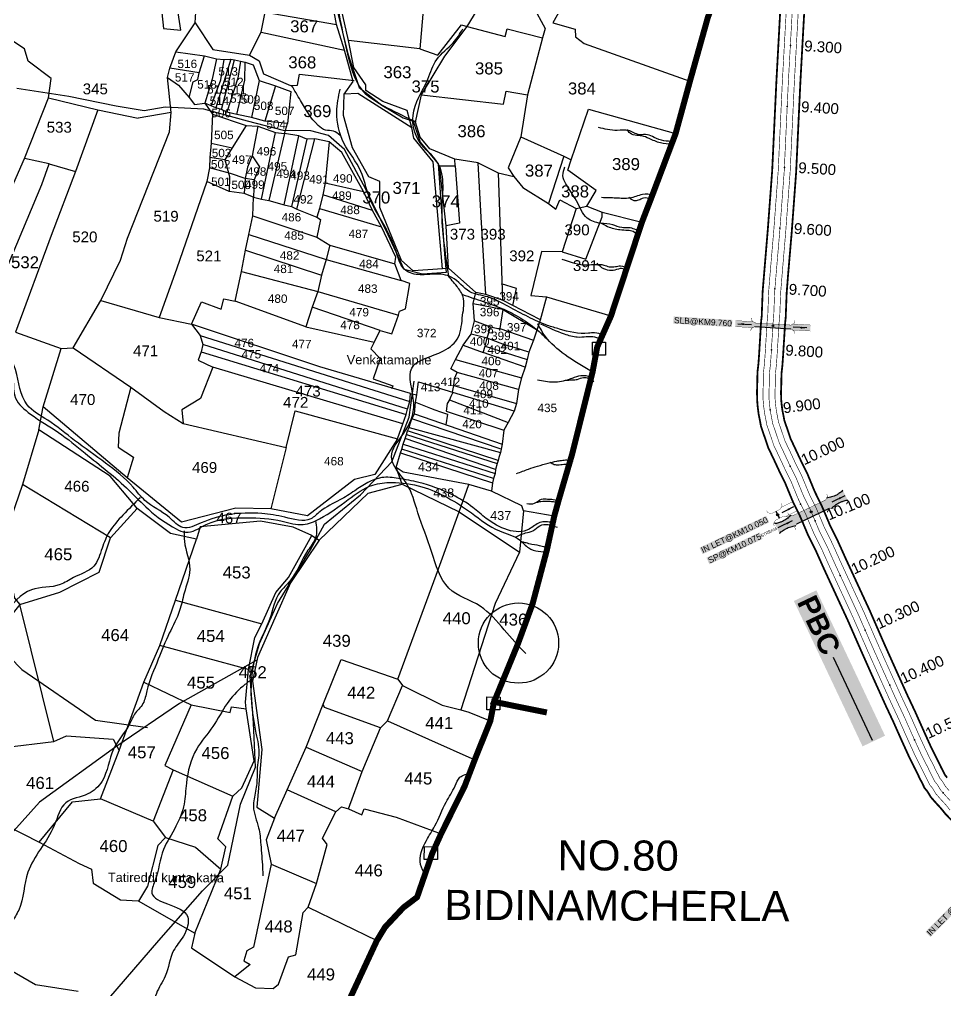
# Model space of a CAD drawing. Header units: inches. Extents: x 177544 to 239871, y 1610424 to 1630335.
# Drawn here: x 183940 to 185482, y 1614481 to 1616097 of the extents above; entities that cross this region are included whole.
import ezdxf
from ezdxf.enums import TextEntityAlignment as Align

# ---------------------------------------------------------------- set-up
doc = ezdxf.new("R2010")
doc.units = ezdxf.units.IN
doc.header["$MEASUREMENT"] = 0
for name, pattern in [('ACAD_ISO02W100', [15, 12, -3]), ('DASHED2', [0.375, 0.25, -0.125]), ('HIDDEN2', [0.1875, 0.125, -0.0625])]:
    doc.linetypes.add(name, pattern=pattern)
for name, color, linetype in [('CANAL1', 7, 'Continuous'), ('CSMark', 72, 'Continuous'), ('PLOT', 7, 'Continuous'), ('PLOT NO', 7, 'Continuous'), ('ROAD', 1, 'Continuous'), ('STREAM', 4, 'Continuous'), ('STRUCTURE', 5, 'Continuous'), ('text1', 7, 'Continuous'), ('text2', 7, 'Continuous'), ('Title', 7, 'Continuous'), ('VILLAGE BOUNADRY STONES', 1, 'Continuous'), ('VILLAGE BOUNDRY', 5, 'Continuous')]:
    doc.layers.add(name, color=color, linetype=linetype)
doc.styles.get("Standard").update_dxf_attribs({"font": 'arial.ttf'})
doc.dimstyles.get("Standard").update_dxf_attribs({"dimtxt": 0.18, "dimasz": 0.18, "dimexe": 0.18, "dimexo": 0.0625, "dimgap": 0.09, "dimtad": 0, "dimtih": 1, "dimtoh": 1, "dimdec": 4, "dimzin": 0, "dimdsep": 46, "dimtxsty": 'Standard', "dimcen": 0.09, "dimadec": 0, "dimazin": 0, "dimtfac": 1, "dimtdec": 4, "dimtofl": 0, "dimtmove": 0, "dimatfit": 3, "dimfxl": 1, "dimtolj": 1, "dimtzin": 0, "dimarcsym": 0})

# ---------------------------------------------------------------- blocks, each defined once
blk = doc.blocks.new('SLB')
at = {"layer": 'STRUCTURE'}
h = blk.add_hatch(dxfattribs=at)
h.set_pattern_fill('DOTS', color=6, scale=20, angle=320.3722, style=0)
h.set_pattern_definition([(320.372247934, (-159.4327, -72.9564), (1.2786241598, 0.5641323054), [0, -1.25])])
h.paths.add_polyline_path([(769699.5, 1706871.1), (769699.5, 1706861.1), (769729.1, 1706861.1), (769732.1, 1706863.1), (769792.1, 1706863.1), (769795.1, 1706861.1), (769824.7, 1706861.1), (769824.7, 1706871.1), (769795.1, 1706871.1), (769792.1, 1706869.1), (769732.1, 1706869.1), (769729.1, 1706871.1)])
at = {"layer": 'STRUCTURE', "color": 6, "const_width": 0.628}
for points in [[(769726.1, 1706877.1), (769726.1, 1706873.1), (769732.1, 1706869.1), (769792.1, 1706869.1), (769798.1, 1706873.1), (769798.1, 1706877.1)], [(769726.1, 1706855.1), (769726.1, 1706859.1), (769732.1, 1706863.1), (769792.1, 1706863.1), (769798.1, 1706859.1), (769798.1, 1706855.1)]]:
    blk.add_lwpolyline(points, dxfattribs=at)
at = {"layer": 'STRUCTURE', "color": 6, "linetype": 'ACAD_ISO02W100', "ltscale": 0.5, "const_width": 0.5}
for points in [[(769699.5, 1706871.1), (769729.1, 1706871.1)], [(769699.5, 1706861.1), (769729.1, 1706861.1)], [(769795.1, 1706871.1), (769824.7, 1706871.1)], [(769795.1, 1706861.1), (769824.7, 1706861.1)]]:
    blk.add_lwpolyline(points, dxfattribs=at)
at = {"layer": 'STRUCTURE', "color": 6}
blk.add_lwpolyline([(769732.1, 1706863.1), (769792.1, 1706863.1)], dxfattribs=at)
blk.add_lwpolyline([(769732.1, 1706863.1), (769792.1, 1706863.1)], dxfattribs=at)
at = {"layer": 'STRUCTURE', "color": 0}
blk.add_circle((769762.1, 1706866.1), 1.24, dxfattribs=at)
for points in [[(769703.8, 1706866), (769726.7, 1706866)], [(769818.6, 1706865.8), (769795.7, 1706865.8)]]:
    blk.add_leader(points, dimstyle='Standard', override={"dimasz": 10, "dimgap": 0.09, "dimtad": 0}, dxfattribs=at)
blk = doc.blocks.new('OT')
at = {"layer": 'STRUCTURE', "color": 190}
for points, const_width in [([(769775.2, 1706601.8), (769775.2, 1706597.8), (769769.2, 1706593.8), (769761.8, 1706593.8), (769754.4, 1706593.8), (769748.4, 1706597.8), (769748.4, 1706601.8)], 0.5), ([(769751.4, 1706595.8), (769729.4, 1706595.8)], 0.5), ([(769761.8, 1706593.8), (769761.8, 1706581)], 2.5), ([(769751.4, 1706579), (769729.4, 1706579)], 0.5), ([(769748.4, 1706573), (769748.4, 1706577), (769754.4, 1706581), (769761.8, 1706581), (769761.8, 1706581), (769761.8, 1706581), (769769.2, 1706581), (769775.2, 1706577), (769775.2, 1706573)], 0.5)]:
    blk.add_lwpolyline(points, dxfattribs=dict(at, const_width=const_width))
at = {"layer": 'STRUCTURE', "color": 0}
blk.add_circle((769761.8, 1706587.4), 1.87, dxfattribs=at)
blk.add_leader([(769732.6, 1706587.4), (769753.8, 1706587.4)], dimstyle='Standard', override={"dimasz": 10, "dimgap": 0.09, "dimtad": 0}, dxfattribs=at)
blk = doc.blocks.new('SP')
at = {"layer": 'STRUCTURE'}
h = blk.add_hatch(dxfattribs=at)
h.set_pattern_fill('DASH', color=256, scale=8, style=0)
edge = h.paths.add_edge_path()
edge.add_spline(control_points=[(769825.7, 1706742.1), (769825.3, 1706741.8), (769823.8, 1706740.8), (769820.9, 1706740.3), (769817, 1706739.7), (769811.4, 1706738.9), (769804, 1706739.7), (769798.4, 1706741), (769795.6, 1706741.6)], knot_values=[0, 0, 0, 0, 1.613557, 5.24513, 8.624976, 13.470124, 22.190216, 30.746377, 30.746377, 30.746377, 30.746377], degree=3, periodic=0)
edge.add_line((769795.6, 1706741.6), (769792.6, 1706739.6))
edge.add_line((769792.6, 1706739.6), (769732.6, 1706739.6))
edge.add_line((769732.6, 1706739.6), (769729.6, 1706741.6))
edge.add_spline(control_points=[(769729.6, 1706741.6), (769726.9, 1706740.9), (769721.3, 1706739.5), (769713.9, 1706738.5), (769708.3, 1706739.1), (769704.4, 1706739.6), (769701.5, 1706740), (769700, 1706741), (769699.5, 1706741.3)], knot_values=[0, 0, 0, 0, 8.556161, 17.276253, 22.121402, 25.501247, 29.13282, 30.746377, 30.746377, 30.746377, 30.746377], degree=3, periodic=0)
edge.add_line((769699.5, 1706741.3), (769699.5, 1706722.1))
edge.add_spline(control_points=[(769699.5, 1706722.1), (769700, 1706722.4), (769701.4, 1706723.4), (769704.3, 1706724), (769708.2, 1706724.5), (769713.8, 1706725.3), (769721.2, 1706724.5), (769726.8, 1706723.3), (769729.6, 1706722.6)], knot_values=[0, 0, 0, 0, 1.613557, 5.24513, 8.624976, 13.470124, 22.190216, 30.746377, 30.746377, 30.746377, 30.746377], degree=3, periodic=0)
edge.add_line((769729.6, 1706722.6), (769732.6, 1706724.6))
edge.add_line((769732.6, 1706724.6), (769792.6, 1706724.6))
edge.add_line((769792.6, 1706724.6), (769795.6, 1706722.6))
edge.add_spline(control_points=[(769795.6, 1706722.6), (769798.4, 1706723.3), (769803.9, 1706724.8), (769811.3, 1706725.8), (769817, 1706725.1), (769820.9, 1706724.7), (769823.8, 1706724.2), (769825.2, 1706723.3), (769825.7, 1706723)], knot_values=[0, 0, 0, 0, 8.556161, 17.276253, 22.121402, 25.501247, 29.13282, 30.746377, 30.746377, 30.746377, 30.746377], degree=3, periodic=0)
edge.add_line((769825.7, 1706723), (769825.7, 1706742.1))
h.paths.add_polyline_path([(769764.2, 1706732.1, -1), (769761.1, 1706732.1, -1)], flags=0)
h.paths.add_polyline_path([(769761.1, 1706732.1, 1), (769764.2, 1706732.1, 1)], flags=16)
at = {"layer": 'STRUCTURE', "const_width": 0.628}
for points in [[(769726.6, 1706747.6), (769726.6, 1706743.6), (769732.6, 1706739.6), (769792.6, 1706739.6), (769798.6, 1706743.6), (769798.6, 1706747.6)], [(769726.6, 1706716.6), (769726.6, 1706720.6), (769732.6, 1706724.6), (769792.6, 1706724.6), (769798.6, 1706720.6), (769798.6, 1706716.6)]]:
    blk.add_lwpolyline(points, dxfattribs=at)
at = {"layer": 'STRUCTURE', "color": 3}
blk.add_lwpolyline([(769732.6, 1706724.6), (769792.6, 1706724.6)], dxfattribs=at)
blk.add_lwpolyline([(769732.6, 1706724.6), (769792.6, 1706724.6)], dxfattribs=at)
at = {"layer": 'STRUCTURE', "color": 0}
blk.add_circle((769762.6, 1706732.1), 1.55, dxfattribs=at)
at = {"layer": 'STRUCTURE'}
for points in [[(769699.5, 1706741.3), (769700.9, 1706740.5), (769704.4, 1706739.6), (769707.8, 1706739.2), (769712.6, 1706738.8), (769721.3, 1706739.7), (769729.6, 1706741.6)], [(769825.7, 1706742.1), (769824.3, 1706741.3), (769820.8, 1706740.3), (769817.5, 1706739.8), (769812.7, 1706739.2), (769804, 1706739.9), (769795.6, 1706741.6)], [(769699.5, 1706722.1), (769700.9, 1706723), (769704.4, 1706724), (769707.7, 1706724.5), (769712.5, 1706725), (769721.2, 1706724.4), (769729.6, 1706722.6)], [(769825.7, 1706723), (769824.3, 1706723.8), (769820.8, 1706724.7), (769817.4, 1706725.1), (769812.6, 1706725.5), (769803.9, 1706724.6), (769795.6, 1706722.6)]]:
    blk.add_spline(points, degree=3, dxfattribs=at)
at = {"layer": 'STRUCTURE', "color": 0}
blk.add_text('STREAM', height=5, dxfattribs=at).set_placement((769684.3, 1706732.1), align=Align.MIDDLE_CENTER)
for points in [[(769727.4, 1706732.1), (769700.8, 1706732.1)], [(769824.4, 1706732.1), (769800.5, 1706732.1)]]:
    blk.add_leader(points, dimstyle='Standard', override={"dimasz": 10, "dimgap": 0.09, "dimtad": 0}, dxfattribs=at)
blk = doc.blocks.new('8888')
at = {"layer": 'Title', "color": 5, "insert": (195105.1, 1605625), "char_height": 23, "width": 173.819, "attachment_point": 1, "rotation": 320.8039, "bg_fill": 1, "box_fill_scale": 1.1, "bg_fill_color": 7, "bg_fill_true_color": 16777215, "bg_fill_transparency": 0}
blk.add_mtext('{\\fArial|b1|i0|c0|p34;\\C1;PBC}', dxfattribs=at)
at = {"layer": 'Title', "color": 1}
blk.add_leader([(195232.7, 1605504.6), (195154, 1605569)], dimstyle='Standard', override={"dimtxt": 5, "dimasz": 50, "dimgap": 0.09, "dimtad": 0, "dimzin": 2}, dxfattribs=at)

msp = doc.modelspace()

# ---------------------------------------------------------------- linework, layer by layer
at = {"layer": 'CANAL1', "color": 200, "const_width": 3}
for points in [[(185207.6, 1616135.1), (185199.9, 1615993.6), (185192.9, 1615845.1), (185185.5, 1615745.7), (185179.5, 1615674.2), (185177, 1615644), (185175.5, 1615603.2), (185174.5, 1615594.7), (185171.1, 1615539), (185170.1, 1615524.5), (185168.4, 1615510), (185168.2, 1615499.8), (185168, 1615487.9), (185167.6, 1615477.7), (185167.9, 1615463), (185168.8, 1615452.1), (185170.3, 1615440.3), (185172.3, 1615430.3), (185174.4, 1615419.1), (185181.8, 1615397.7), (185186.3, 1615384.1), (185194.4, 1615367.4), (185205.3, 1615343.9), (185214.7, 1615324.9), (185227.3, 1615294.5), (185238.7, 1615271.4), (185241.4, 1615265.2), (185245.1, 1615256.5), (185252.6, 1615238.7), (185266.2, 1615211.4), (185279.1, 1615182.6), (185304.1, 1615128.5), (185318.5, 1615097.4), (185343.1, 1615041.3), (185358.7, 1615006.3), (185381.5, 1614955.9), (185394.7, 1614927.8), (185409.1, 1614895.5), (185421.7, 1614867.8), (185429.6, 1614851.9), (185434.3, 1614842.8), (185438.1, 1614834.7), (185442.2, 1614826.8), (185446.6, 1614817.8), (185451.4, 1614812), (185457.1, 1614802.6), (185465.3, 1614793.3), (185474.1, 1614783.7), (185481.6, 1614774.4), (185493.5, 1614762.1)], [(185247.6, 1616133.3), (185239.8, 1615991.6), (185232.8, 1615842.7), (185225.4, 1615742.5), (185219.3, 1615670.9), (185217, 1615641.6), (185215.4, 1615600.3), (185214.4, 1615591.3), (185211, 1615536.4), (185209.9, 1615520.9), (185208.4, 1615507.4), (185208.2, 1615499), (185208, 1615486.6), (185207.6, 1615477.2), (185207.8, 1615465.2), (185208.6, 1615456.4), (185209.8, 1615446.8), (185211.6, 1615438), (185213.2, 1615429.4), (185219.7, 1615410.6), (185223.5, 1615399.2), (185230.5, 1615384.4), (185241.3, 1615361.3), (185251.2, 1615341.5), (185263.8, 1615311), (185275, 1615288.3), (185278.2, 1615281), (185282, 1615272), (185289, 1615255.4), (185302.3, 1615228.5), (185315.5, 1615199.2), (185340.4, 1615145.3), (185355, 1615113.9), (185379.6, 1615057.5), (185395.2, 1615022.7), (185417.8, 1614972.6), (185431.1, 1614944.4), (185445.6, 1614911.9), (185457.8, 1614885), (185465.3, 1614870), (185470.2, 1614860.4), (185474, 1614852.4), (185477.9, 1614844.8), (185480.4, 1614839.7), (185484.2, 1614835.1)]]:
    msp.add_lwpolyline(points, dxfattribs=at)
at = {"layer": 'CANAL1', "color": 5, "const_width": 1}
for points in [[(185217.6, 1616134.6), (185209.8, 1615993.1), (185202.9, 1615844.5), (185195.5, 1615744.9), (185189.4, 1615673.4), (185187, 1615643.4), (185185.5, 1615602.5), (185184.5, 1615593.9), (185181.1, 1615538.4), (185180, 1615523.6), (185178.4, 1615509.4), (185178.2, 1615499.6), (185178, 1615487.6), (185177.6, 1615477.6), (185177.8, 1615463.6), (185178.7, 1615453.2), (185180.2, 1615442), (185182.1, 1615432.2), (185184.1, 1615421.7), (185191.3, 1615401), (185195.6, 1615387.9), (185203.4, 1615371.6), (185214.3, 1615348.2), (185223.9, 1615329), (185236.4, 1615298.6), (185247.8, 1615275.7), (185250.6, 1615269.2), (185254.3, 1615260.4), (185261.7, 1615242.9), (185275.2, 1615215.7), (185288.2, 1615186.7), (185313.2, 1615132.7), (185327.6, 1615101.5), (185352.2, 1615045.4), (185367.9, 1615010.4), (185390.6, 1614960.1), (185403.8, 1614932), (185418.2, 1614899.6), (185430.7, 1614872.1), (185438.5, 1614856.5), (185443.3, 1614847.2), (185447.1, 1614839.2), (185451.1, 1614831.3), (185455.1, 1614823.3), (185459.6, 1614817.8), (185465.2, 1614808.5), (185472.7, 1614799.9), (185481.7, 1614790.2), (185489.1, 1614781)], [(185237.6, 1616133.7), (185229.8, 1615992.1), (185222.8, 1615843.3), (185215.4, 1615743.3), (185209.4, 1615671.8), (185207, 1615642.2), (185205.4, 1615601), (185204.4, 1615592.2), (185201, 1615537), (185199.9, 1615521.8), (185198.4, 1615508.1), (185198.2, 1615499.2), (185198, 1615487), (185197.6, 1615477.4), (185197.8, 1615464.6), (185198.6, 1615455.3), (185199.9, 1615445.2), (185201.7, 1615436.1), (185203.5, 1615426.8), (185210.2, 1615407.4), (185214.2, 1615395.4), (185221.5, 1615380.2), (185232.3, 1615356.9), (185242.1, 1615337.3), (185254.7, 1615306.9), (185265.9, 1615284.1), (185269, 1615277.1), (185272.8, 1615268.1), (185279.9, 1615251.2), (185293.3, 1615224.2), (185306.4, 1615195), (185331.3, 1615141.1), (185345.9, 1615109.8), (185370.5, 1615053.5), (185386.1, 1615018.6), (185408.8, 1614968.5), (185422, 1614940.3), (185436.4, 1614907.8), (185448.8, 1614880.7), (185456.3, 1614865.5), (185461.3, 1614856), (185465, 1614848), (185469, 1614840.3), (185472, 1614834.2), (185476, 1614829.3), (185481.4, 1614820.4), (185487.6, 1614813.3)]]:
    msp.add_lwpolyline(points, dxfattribs=at)
at = {"layer": 'CANAL1', "color": 1, "linetype": 'HIDDEN2', "ltscale": 4, "const_width": 1}
msp.add_lwpolyline([(185227.6, 1616134.2), (185219.8, 1615992.6), (185212.9, 1615843.9), (185205.5, 1615744.1), (185199.4, 1615672.6), (185197, 1615642.8), (185195.4, 1615601.8), (185194.5, 1615593), (185191.6, 1615547.1), (185191.1, 1615537.7), (185190, 1615522.7), (185188.4, 1615508.7), (185188.2, 1615499.4), (185188, 1615487.3), (185187.6, 1615477.5), (185187.8, 1615464.1), (185188.7, 1615454.2), (185190, 1615443.6), (185191.9, 1615434.1), (185193.8, 1615424.3), (185200.7, 1615404.2), (185204.9, 1615391.7), (185212.4, 1615375.9), (185223.3, 1615352.6), (185233, 1615333.2), (185245.5, 1615302.8), (185256.9, 1615279.9), (185259.8, 1615273.1), (185263.5, 1615264.3), (185270.8, 1615247), (185284.3, 1615219.9), (185297.3, 1615190.9), (185322.3, 1615136.9), (185336.7, 1615105.7), (185361.3, 1615049.4), (185377, 1615014.5), (185399.7, 1614964.3), (185412.9, 1614936.1), (185427.3, 1614903.7), (185439.8, 1614876.4), (185447.4, 1614861), (185452.3, 1614851.6), (185456, 1614843.6), (185460, 1614835.8), (185463.5, 1614828.8), (185467.8, 1614823.6), (185473.3, 1614814.5), (185480.2, 1614806.6), (185489.3, 1614796.7)], dxfattribs=at)
at = {"layer": 'PLOT'}
for points in [[(184593.1, 1615916.6), (184585, 1615945.1), (184544.5, 1615960.3), (184516.3, 1615978.6), (184516.5, 1615988.1), (184496.3, 1616016.9), (184487.8, 1616061.7), (184469.8, 1616140.6), (184455.2, 1616198.5), (184461.4, 1616256), (184444.6, 1616272.1), (184386.8, 1616302.5), (184377.8, 1616294.4), (184333.8, 1616356.7), (184272.7, 1616419.1), (184279.5, 1616506.8), (184271.5, 1616531.5), (184255.8, 1616537.2), (184226.7, 1616547.8), (184226.8, 1616567.2), (184211.9, 1616576.9), (184198.5, 1616543.5), (184141.1, 1616547.8), (184086.6, 1616688.1)], [(184654.9, 1616465.8), (184620, 1616344.6), (184580.2, 1616217.8), (184619.4, 1616202.4), (184606.2, 1616047.8), (184487.8, 1616061.7)], [(184606.2, 1616047.8), (184636, 1616037.7), (184675.6, 1616087.8), (184685.2, 1616084.9), (184725.5, 1616151.9), (184734.4, 1616174.4), (184734.4, 1616174.4), (184679.8, 1616195.5), (184619.4, 1616202.4)], [(184830.1, 1615270.3), (184779.1, 1615279), (184776, 1615287.5), (184725.7, 1615311.9), (184688.1, 1615323.2), (184578.7, 1615343.4), (184567.1, 1615351), (184574.1, 1615375.8), (184576.1, 1615381.5), (184578.4, 1615390.1), (184582, 1615399.4), (184584, 1615406.4), (184585.6, 1615412.2), (184588.6, 1615418), (184590.4, 1615424), (184593, 1615432), (184597.3, 1615440.8), (184598.9, 1615459.7), (184601.2, 1615472.3), (184603.2, 1615485.6), (184603.8, 1615493.6), (184660.6, 1615476.7), (184662.7, 1615487.8), (184664, 1615499.1), (184668.6, 1615509.4), (184657.8, 1615515.2), (184665.5, 1615531.2), (184678.7, 1615554.6), (184691.9, 1615573.2), (184697.5, 1615595.3), (184694.9, 1615624.4), (184699.3, 1615642.7), (184654.1, 1615683.1), (184644.3, 1615682.1), (184595.2, 1615678.5), (184575.5, 1615695.8), (184539.9, 1615784), (184539.9, 1615827), (184521.4, 1615835.1), (184494, 1615883.4), (184479, 1615937), (184480.4, 1615972.4), (184495.2, 1615993.7), (184480.8, 1616045.6), (184467.3, 1616088.4), (184451.2, 1616176.5)], [(184173.8, 1616134.6), (184179.3, 1616082), (184208.3, 1616079.1), (184195.2, 1616166.1)], [(184784.4, 1616146.4), (184783.9, 1616123.4), (184794.4, 1616119.6), (184814.8, 1616081.8), (184810.5, 1616066.5), (184785.8, 1615971.5), (184774.6, 1615901.6), (184753.4, 1615850.2), (184763, 1615835.3), (184777.6, 1615817.2), (184820.3, 1615790.6), (184832.8, 1615780.9), (184839.2, 1615796.8), (184866.4, 1615782.5), (184884.4, 1615786.2), (184899.6, 1615812.1), (184852.8, 1615845.8), (184858.3, 1615863.4), (184887.1, 1615947.5), (185032.2, 1615907.1)], [(183933, 1615576.2), (184008.9, 1615549.3), (184029.2, 1615550.2), (184075.3, 1615629.1), (184108.1, 1615696.1), (184119.5, 1615733), (184189.7, 1615910), (184192.1, 1615941.9), (184192.1, 1615941.9), (184186.2, 1616000.2), (184190.2, 1616015.8), (184200.3, 1616043.2), (184232, 1616091.1), (184233.8, 1616117.9)], [(184322.5, 1616037.5), (184342.1, 1616075.6), (184348.6, 1616108.8), (184467.3, 1616088.4)], [(184839.8, 1616113.1), (184827.8, 1616091.1), (184865, 1616080.8), (184865.5, 1616068.1), (184879.7, 1616057.1), (185056, 1615994.2)], [(184232, 1616091.1), (184261.9, 1616047.1), (184322.5, 1616037.5), (184338.6, 1616028.1), (184346, 1616006.3), (184390.9, 1615987.1), (184402.4, 1615987.7), (184405.7, 1616006), (184497.1, 1615995.1)], [(184716.4, 1615639.1), (184708.4, 1615767.9), (184703.4, 1615858.2), (184664.4, 1615864.3), (184623.1, 1615881.4), (184606.8, 1615901.1), (184599, 1615925.7), (184609.2, 1615971.6), (184648, 1616035.6), (184685.2, 1616084.9), (184748.4, 1616068.7), (184751.8, 1616081), (184810.5, 1616066.5)], [(183845.1, 1615744.9), (183884.8, 1615732.1), (183922.6, 1615807.2), (183947.9, 1615865.2), (183988, 1615966.4), (183992.4, 1615998.6), (183954.4, 1616027.6), (183948.3, 1616048.2), (183922.1, 1616065.3)], [(184342.1, 1616075.6), (184480.8, 1616045.6)], [(184200.3, 1616043.2), (184247.8, 1616036.5), (184268, 1616031.1), (184280.8, 1616030.1), (184291.4, 1616030.8), (184297.9, 1616029.6), (184307.7, 1616027.2), (184315.3, 1616025.8), (184328.8, 1616021.6), (184338.9, 1615995.5), (184366, 1615986.6), (184391.8, 1615977.2), (184386.2, 1615923.8)], [(184222.5, 1615966.8), (184228.9, 1615992.9), (184236.5, 1615996.8), (184239.1, 1616007.9), (184247.8, 1616036.5)], [(184268, 1616031.1), (184260.5, 1615997.6), (184248.6, 1615957.3)], [(184258.9, 1615952.9), (184274.9, 1615996.2), (184280.8, 1616030.1)], [(184291.4, 1616030.8), (184277.4, 1615984.1), (184266.5, 1615949.8)], [(184276.3, 1615946.9), (184290.9, 1616004.3), (184297.9, 1616029.6)], [(184239.1, 1616007.9), (184190.2, 1616015.8)], [(184307.7, 1616027.2), (184303.2, 1615998.9), (184285.2, 1615942.3)], [(184301.6, 1615938.6), (184315, 1615996), (184315.3, 1616025.8)], [(184186.2, 1616000.2), (184204.3, 1615987.6), (184222.5, 1615966.8), (184231.1, 1615955.5), (184248.6, 1615957.3), (184261.1, 1615939.5), (184258.7, 1615891), (184256.6, 1615867), (184256.1, 1615850.1), (184251.9, 1615827.1), (184201.3, 1615681.1), (184172.5, 1615600.6)], [(184338.9, 1615995.5), (184326.3, 1615933.5)], [(184366, 1615986.6), (184348.5, 1615927.7)], [(183988, 1615966.4), (184070.4, 1615946.7), (184137.2, 1615932.4)], [(184644.3, 1615682.1), (184628.7, 1615860), (184596.3, 1615899.4), (184593.1, 1615916.6), (184503.2, 1615973.7), (184480.4, 1615972.4)], [(184609.2, 1615971.6), (184745.4, 1615956), (184750.3, 1615977.4), (184785.8, 1615971.5)], [(184416.3, 1615585.3), (184530.5, 1615559.6), (184540.5, 1615579), (184559.4, 1615573.8), (184570.9, 1615604.5), (184572.3, 1615611.2), (184582.5, 1615615.5), (184589.9, 1615657.7), (184575.3, 1615662.4), (184564.6, 1615690.2), (184566.2, 1615701), (184542.6, 1615751.8), (184527.4, 1615779.2), (184512.3, 1615810.7), (184476.4, 1615875.6), (184455.2, 1615893.1), (184431.4, 1615898.2), (184418.3, 1615897.6), (184405.1, 1615903), (184381.1, 1615906.8), (184386.2, 1615923.8), (184348.5, 1615927.7), (184326.3, 1615933.5), (184301.6, 1615938.6), (184285.2, 1615942.3), (184276.3, 1615946.9), (184266.5, 1615949.8), (184258.9, 1615952.9), (184248.6, 1615957.3)], [(184070.4, 1615946.7), (184033, 1615844), (183992.5, 1615737.2), (183933, 1615576.2)], [(184192.1, 1615941.9), (184137.2, 1615932.4)], [(184261.1, 1615939.5), (184317.1, 1615920.2), (184336.5, 1615919), (184365.8, 1615908.8), (184381.1, 1615906.8)], [(184317.1, 1615920.2), (184294, 1615883.3), (184281.7, 1615863), (184289.2, 1615835.7), (184288.6, 1615810.7)], [(184336.5, 1615919), (184327.4, 1615870.1), (184339.2, 1615851.6), (184330.3, 1615830.2), (184329.2, 1615801)], [(184342.8, 1615798), (184365.8, 1615908.8)], [(184381.1, 1615906.8), (184355.1, 1615795.4)], [(184380.7, 1615788.4), (184405.1, 1615903)], [(184774.6, 1615901.6), (184846.2, 1615869.3), (184858.3, 1615863.4)], [(184258.7, 1615891), (184294, 1615883.3)], [(184418.3, 1615897.6), (184392.5, 1615785.6)], [(184401.5, 1615781.4), (184431.4, 1615898.2)], [(184455.2, 1615893.1), (184448.6, 1615824.7), (184444.7, 1615804.8), (184439.2, 1615782.5), (184435, 1615767.6)], [(184281.7, 1615863), (184256.6, 1615867)], [(184327.4, 1615870.1), (184319.6, 1615851.3), (184315.3, 1615832.2), (184314, 1615807.1)], [(184846.2, 1615869.3), (184820.3, 1615790.6)], [(183871.7, 1615572.1), (183977, 1615822), (183989.4, 1615856.8), (184033, 1615844)], [(183989.4, 1615856.8), (183947.9, 1615865.2)], [(184330.3, 1615830.2), (184315.3, 1615832.2), (184291.2, 1615840.7), (184256.1, 1615850.1)], [(184654.1, 1615683.1), (184650.4, 1615753.5), (184639.3, 1615853.4), (184665, 1615853), (184664.4, 1615864.3)], [(184665, 1615853), (184672.3, 1615758), (184650.4, 1615753.5)], [(184703.4, 1615858.2), (184736.6, 1615841.7), (184763, 1615835.3)], [(184736.6, 1615841.7), (184743.7, 1615629.9)], [(184226.3, 1615590), (184242.6, 1615626.9), (184275.4, 1615614.6), (184279.8, 1615632.2), (184298.6, 1615628.1), (184309.5, 1615677.2), (184315.9, 1615712.9), (184321.6, 1615739), (184328.3, 1615770.2), (184329.2, 1615801), (184314, 1615807.1), (184288.6, 1615810.7), (184251.9, 1615827.1)], [(184448.6, 1615824.7), (184512.3, 1615810.7)], [(184527.4, 1615779.2), (184444.7, 1615804.8)], [(184329.2, 1615801), (184342.8, 1615798), (184355.1, 1615795.4), (184380.7, 1615788.4), (184392.5, 1615785.6), (184401.5, 1615781.4), (184435, 1615767.6), (184441, 1615764.1), (184434.7, 1615734.4), (184456.6, 1615721.2), (184450.3, 1615697.6), (184442.5, 1615671.1), (184436.7, 1615644.4), (184427.3, 1615618.3), (184416.3, 1615585.3), (184298.6, 1615628.1)], [(184884.4, 1615786.2), (184909.9, 1615776), (184976, 1615759.4)], [(184328.3, 1615770.2), (184434.7, 1615734.4)], [(184439.2, 1615782.5), (184542.6, 1615751.8)], [(184866.4, 1615782.5), (184843, 1615710.4), (184808.6, 1615710.9), (184791.1, 1615637.3), (184817.1, 1615635.1), (184924.5, 1615603.4)], [(184843, 1615710.4), (184882.4, 1615698), (184909.9, 1615768.6), (184909.9, 1615776)], [(184321.6, 1615739), (184450.3, 1615697.6), (184575.3, 1615662.4)], [(184456.6, 1615721.2), (184564.6, 1615690.2)], [(184315.9, 1615712.9), (184442.5, 1615671.1)], [(184309.5, 1615677.2), (184436.7, 1615644.4)], [(184761.2, 1615621.1), (184767.5, 1615648.9), (184742.1, 1615656.9)], [(184436.7, 1615644.4), (184570.9, 1615604.5)], [(184805.9, 1615597.3), (184761.2, 1615621.1), (184743.7, 1615629.9), (184716.4, 1615639.1), (184699.3, 1615642.7)], [(184075.3, 1615629.1), (184172.5, 1615600.6), (184226.3, 1615590), (184240.8, 1615570.9), (184245.1, 1615556), (184242.2, 1615543.6), (184237.4, 1615529.6), (184261.6, 1615518.2), (184241.1, 1615466.3), (184210.3, 1615447.3), (184212.2, 1615424.4)], [(184694.9, 1615624.4), (184744.1, 1615615), (184803.2, 1615579)], [(184817.1, 1615635.1), (184806.5, 1615596.2), (184795.3, 1615563.1), (184787.5, 1615542.9), (184784.8, 1615531), (184781.8, 1615518), (184775.4, 1615500.4), (184770.8, 1615481.3), (184767.5, 1615457.5), (184763.2, 1615444.8), (184753.3, 1615426.2), (184746, 1615413.4), (184743.3, 1615389.8), (184741.9, 1615381.6), (184740.6, 1615376), (184737.6, 1615368.1), (184736.8, 1615362.8), (184735.2, 1615358), (184732.5, 1615347.9), (184731.9, 1615341), (184729, 1615333.1), (184727.1, 1615325.7), (184725.7, 1615311.9)], [(184540.5, 1615579), (184427.3, 1615618.3)], [(184744.4, 1615614.2), (184739.2, 1615579.5)], [(184697.5, 1615595.3), (184724.1, 1615585.3)], [(184590.8, 1615474.2), (184439.7, 1615518.8), (184226.3, 1615590)], [(184781.8, 1615518), (184711.7, 1615542.4), (184715, 1615553), (184718.5, 1615566.2), (184724.1, 1615585.3), (184736.1, 1615582.6), (184739.5, 1615582.3), (184795.3, 1615563.1)], [(184240.8, 1615570.9), (184589.4, 1615461)], [(184530.5, 1615559.6), (184524.6, 1615548.7), (184540, 1615532.9), (184528.8, 1615498.8), (184561.6, 1615487.4), (184559.1, 1615481.9)], [(184718.5, 1615566.2), (184691.9, 1615573.2)], [(184787.5, 1615542.9), (184763.3, 1615550.9), (184747.1, 1615555.2), (184718.5, 1615566.2)], [(184569, 1615398.8), (184531.5, 1615339.6), (184497.5, 1615331.2), (184419, 1615270.9), (184358.2, 1615282.5), (184299.9, 1615283.8), (184209.3, 1615260), (184119, 1615334), (183979.3, 1615452.4), (184008.9, 1615549.3)], [(184029.2, 1615550.2), (184125.4, 1615485.1), (184180.5, 1615444.2), (184212.2, 1615424.4), (184383.7, 1615384.6), (184398.5, 1615445.8), (184569, 1615398.8), (184578.2, 1615423.7), (184583.4, 1615439.2), (184585.9, 1615448.4), (184589.4, 1615461), (184590.8, 1615474.2), (184601.2, 1615472.3)], [(184242.2, 1615543.6), (184583.4, 1615439.2)], [(184585.9, 1615448.4), (184245.1, 1615556)], [(184678.7, 1615554.6), (184711.7, 1615542.4)], [(184715, 1615553), (184784.8, 1615531)], [(184665.5, 1615531.2), (184775.4, 1615500.4)], [(184578.2, 1615423.7), (184261.6, 1615518.2)], [(184770.8, 1615481.3), (184668.6, 1615509.4)], [(184125.4, 1615485.1), (184105.3, 1615408.1), (184104.2, 1615385.2), (184129.6, 1615368.6), (184119, 1615334)], [(184662.7, 1615487.8), (184767.5, 1615457.5)], [(184661.3, 1615476.1), (184657.8, 1615469.3), (184655.9, 1615463.7), (184651.9, 1615457.6), (184650.3, 1615444.9), (184746, 1615413.4)], [(184655.9, 1615463.7), (184753.3, 1615426.2)], [(184763.2, 1615444.8), (184661.3, 1615476.1)], [(184426.5, 1615238), (184395.3, 1615252.2), (184341.3, 1615261.9), (184240.7, 1615252.3), (184234.4, 1615231.7), (184191.1, 1615241.6), (184135.5, 1615283.1), (184129.1, 1615291.5), (184090.5, 1615336.7), (183972, 1615413.9), (183979.3, 1615452.4)], [(184598.9, 1615459.7), (184624.3, 1615450), (184631.4, 1615447.3), (184640.7, 1615444.1), (184652.6, 1615439.8), (184649.4, 1615422.3)], [(184741.9, 1615381.6), (184593, 1615432)], [(184597.3, 1615440.8), (184743.3, 1615389.8)], [(183972, 1615413.9), (183944.9, 1615322.9), (183919.4, 1615248.5), (183916.6, 1615200), (183931.6, 1615133.8), (183940.2, 1615123), (183819.6, 1614972.5), (183794.2, 1614937.9), (183785.2, 1614873.6), (183790.6, 1614822.4), (183812.7, 1614805.9), (183840, 1614801.9), (183865.9, 1614779.4)], [(184588.6, 1615418), (184740.6, 1615376)], [(184732.5, 1615347.9), (184582, 1615399.4)], [(184584, 1615406.4), (184735.2, 1615358)], [(184736.8, 1615362.8), (184585.6, 1615412.2)], [(184383.7, 1615384.6), (184358.2, 1615282.5)], [(184729, 1615333.1), (184576.1, 1615381.5)], [(184578.4, 1615390.1), (184731.9, 1615341)], [(184574.1, 1615375.8), (184727.1, 1615325.7)], [(184231.9, 1614576.4), (184274.8, 1614682.7), (184283.4, 1614719.7), (184270, 1614733.5), (184294.7, 1614804.3), (184309.9, 1614818.3), (184330.3, 1614862.8), (184317.4, 1614949.8), (184315.8, 1614960.6), (184321.1, 1615014.9), (184331.8, 1615068.5), (184343.5, 1615090.8), (184366.6, 1615143.3), (184387.4, 1615168), (184426.5, 1615238), (184438.9, 1615230.3), (184520, 1615308.7), (184576.9, 1615323.5), (184567.1, 1615351)], [(184091.4, 1615234), (183944.9, 1615322.9)], [(184438.9, 1615230.3), (184391, 1615159.5), (184365, 1615100.6), (184336, 1615035.1), (184327.9, 1614995.8), (184343.4, 1614881.7), (184335, 1614785.7), (184364.1, 1614767.8), (184385.5, 1614814.6), (184417.2, 1614885.6), (184445.1, 1614957.3), (184475.3, 1615031.9), (184569.8, 1614999), (184637.6, 1615182.7), (184671.7, 1615277.3), (184688.1, 1615323.2)], [(184576.9, 1615323.5), (184671.7, 1615277.3), (184772.4, 1615210.4)], [(183996.9, 1614895), (183940.2, 1615123), (184006.9, 1615144), (184072.2, 1615177), (184091.4, 1615234), (184135.5, 1615283.1)], [(184779.1, 1615279), (184772.4, 1615210.4), (184731.5, 1615124.9), (184674.5, 1614948.2), (184688.1, 1614944.3), (184723.6, 1614929.4)], [(183972.7, 1614727.7), (184028.3, 1614794.7), (184074.5, 1614799.8), (184105.5, 1614880.4), (184146.9, 1614994.1), (184173.2, 1615054.8), (184199.7, 1615130.3), (184234.4, 1615231.7)], [(184199.7, 1615130.3), (184343.5, 1615090.8)], [(184321.1, 1615014.9), (184173.2, 1615054.8)], [(184146.9, 1614994.1), (184225.5, 1614956.2), (184290.7, 1614943.4), (184292.6, 1614953), (184317.4, 1614949.8)], [(184569.8, 1614999), (184577.7, 1614988.5), (184643.2, 1614955.7), (184674.5, 1614948.2)], [(184487.7, 1614783.4), (184510.3, 1614845.3), (184540.9, 1614917.8), (184552.6, 1614929.4), (184577.7, 1614988.5)], [(184225.5, 1614956.2), (184182, 1614855.5), (184195.5, 1614847.9), (184294.7, 1614804.3)], [(184540.9, 1614917.8), (184447.7, 1614951.8), (184445.1, 1614957.3)], [(184552.6, 1614929.4), (184620.5, 1614899.1), (184697.7, 1614864.8)], [(183914.1, 1614885), (183996.9, 1614895), (184018.2, 1614904.4), (184095.9, 1614899), (184105.5, 1614880.4)], [(184417.2, 1614885.6), (184510.3, 1614845.3)], [(184195.5, 1614847.9), (184162.4, 1614762.4), (184074.5, 1614799.8)], [(184466.3, 1614778.3), (184385.5, 1614814.6)], [(184420.4, 1614619.7), (184434.3, 1614658.9), (184452, 1614724), (184444.4, 1614734.1), (184466.3, 1614778.3), (184475.8, 1614786.6), (184487.7, 1614783.4), (184510, 1614773), (184513.7, 1614783), (184566.9, 1614769.1), (184641.7, 1614741.7)], [(184364.1, 1614767.8), (184350.4, 1614731.4), (184358.9, 1614691.2), (184329.4, 1614553.2), (184318.2, 1614546.6), (184313.4, 1614530), (184323.9, 1614524.1), (184298.2, 1614503.4)], [(183919.2, 1614754.9), (183972.7, 1614727.7), (184039.1, 1614692.4), (184059.4, 1614682.7), (184062.7, 1614659.7), (184107.7, 1614631.5), (184137.3, 1614629.9), (184231.9, 1614576.4), (184225.9, 1614552.1), (184298.2, 1614503.4), (184332.5, 1614485.5), (184362.1, 1614483.9), (184371, 1614491.2), (184387.8, 1614536.6), (184400.1, 1614540.3), (184411.8, 1614610.5), (184420.4, 1614619.7), (184534.7, 1614563.8)], [(184162.4, 1614762.4), (184182.8, 1614735.6), (184233, 1614719.2), (184274.8, 1614682.7)], [(184182.8, 1614735.6), (184170.1, 1614722.4), (184152.9, 1614654.3), (184137.8, 1614629.7)], [(184358.9, 1614691.2), (184434.3, 1614658.9)]]:
    msp.add_lwpolyline(points, dxfattribs=at)
at = {"layer": 'ROAD'}
for points in [[(184468, 1616114.1), (184486.4, 1616039.4), (184505.1, 1615983.8), (184543.2, 1615954.3), (184578.5, 1615933.2), (184595.2, 1615927.8), (184607.1, 1615892.8), (184636.7, 1615856.4), (184647.2, 1615706.5), (184650.3, 1615675.8), (184610.6, 1615673), (184580.1, 1615680.7), (184553.6, 1615738.7), (184516.2, 1615814.6), (184480.9, 1615880.6), (184454.4, 1615904), (184424.6, 1615911.7), (184379.3, 1615912.2), (184319.3, 1615927.5), (184246.5, 1615947.8), (184182.5, 1615950.7), (184147.3, 1615944.6), (184100.8, 1615952.7), (184021.9, 1615968.4), (183935.3, 1615982.2)], [(183577.5, 1613907.6), (183711.1, 1614041.7), (183840.6, 1614180.8), (184074.4, 1614451.2), (184171.6, 1614564), (184244.4, 1614646.8), (184286.5, 1614689.7), (184307.9, 1614790.7), (184332.8, 1614852.4), (184329.3, 1614925.5), (184323.7, 1615003.7), (184339.5, 1615058.1), (184369.3, 1615124.9), (184424.5, 1615214), (184447.5, 1615256.9), (184507.4, 1615305.9), (184559.7, 1615360.8), (184588.6, 1615435), (184596.6, 1615494.8)], [(183803, 1615159.2), (183943.8, 1615014.8), (184066.1, 1614931), (184153.1, 1614918.5)], [(184037.5, 1614479.1), (183966.7, 1614490.2), (183845.9, 1614559.8), (183788.8, 1614579.4), (183734.1, 1614671.3), (183650, 1614791.5), (183562.2, 1614881.2), (183414, 1614958.9), (183166.5, 1615074), (182956.2, 1615131.6), (182794.6, 1615153.3)], [(184334, 1615030.3), (184206.3, 1614958.7), (184100, 1614886.1), (183973.1, 1614794.1), (183847.7, 1614654.8), (183623.8, 1614428.6), (183555.1, 1614347.7), (183433.7, 1614284.1), (183362.2, 1614220.3), (183264.7, 1614075.5)]]:
    msp.add_lwpolyline(points, dxfattribs=at)
at = {"layer": 'STREAM'}
for points in [[(184600.3, 1615926), (184552.7, 1615949.3), (184513, 1615976.3), (184488.3, 1616031.7), (184462.7, 1616147.8), (184443.9, 1616200.3), (184399.5, 1616258.8), (184362.3, 1616306.7), (184313.3, 1616369.6), (184271.6, 1616416.3), (184175, 1616508.4), (184137.3, 1616545.6), (184109.4, 1616619.2), (184105.8, 1616650.1), (184088.7, 1616685.7), (184069.3, 1616703.3)], [(184654.3, 1615669.4), (184646.4, 1615728.8), (184643.3, 1615777.2), (184636.3, 1615857.9), (184605.4, 1615893.9), (184595, 1615937), (184619.6, 1615997.6), (184634.4, 1616030.3), (184662, 1616058.2), (184677.9, 1616081)], [(184473.4, 1615903.9), (184462.4, 1615910.9), (184449.3, 1615912.7), (184436.9, 1615920.6), (184407.7, 1615961.9), (184392.7, 1615987.2)], [(184911.5, 1615571.3), (184897.3, 1615575.5), (184886.9, 1615574.6), (184838.6, 1615581.6), (184818.9, 1615587.7), (184786.8, 1615601.8), (184753.7, 1615619.3), (184719.3, 1615635.1), (184689.7, 1615643.7), (184659.6, 1615667.6), (184629.5, 1615673), (184603.4, 1615672.2), (184579.9, 1615681.6), (184568.7, 1615704.8), (184550, 1615748.7), (184521.4, 1615803.3), (184508.3, 1615843.7), (184480, 1615891.1), (184468, 1615942.8), (184473.4, 1615980.7)], [(185027.7, 1615893.6), (185012.6, 1615895), (184996.3, 1615900.5), (184985.2, 1615905.1), (184972, 1615905.1), (184953.5, 1615912.2), (184934.9, 1615912.2), (184918.9, 1615913.8), (184903.8, 1615917.1)], [(185026.2, 1615889.3), (185006.8, 1615891.4), (184988, 1615898.8), (184975.9, 1615903), (184967.6, 1615903.8), (184956.3, 1615907.4), (184951.1, 1615913.7)], [(184973.3, 1615742.9), (184954.2, 1615750.2), (184942.4, 1615750.4), (184927.4, 1615755.1), (184907.1, 1615757.6), (184885.1, 1615766.2), (184867.1, 1615795.1), (184849.3, 1615823.4), (184844.6, 1615836.9), (184847.9, 1615851.7)], [(184827, 1615259.6), (184806.2, 1615259.5), (184788.4, 1615248.7), (184717, 1615266.4), (184694.5, 1615284.7), (184660.4, 1615305.7), (184604.6, 1615326.4), (184570.6, 1615333.1), (184542.9, 1615334.4), (184498, 1615312.5), (184473.3, 1615297.2), (184440, 1615277.7), (184424.8, 1615265.9), (184381.4, 1615268.5), (184343.4, 1615274.6), (184288.3, 1615272.7), (184242.5, 1615259.2), (184211.5, 1615251.3), (184188.7, 1615268.4), (184148.7, 1615296.3), (184129, 1615318.5), (184083.2, 1615358.6), (184031.5, 1615396.3), (183986.8, 1615429.9), (183952.5, 1615455.5), (183933, 1615514.1), (183915.4, 1615545), (183872.2, 1615562.2), (183825.7, 1615580.3), (183770.1, 1615612.5), (183741.4, 1615642.4), (183704.8, 1615665.5), (183695, 1615680.9), (183702, 1615711.7), (183695.9, 1615736.3), (183662.8, 1615753.4), (183627.1, 1615757.5), (183585.8, 1615778.5), (183541, 1615794.1), (183487.7, 1615816), (183463.1, 1615829.5), (183439.8, 1615831.4), (183420, 1615816.3), (183399.2, 1615808.7), (183383.5, 1615797.7), (183356.3, 1615782), (183336, 1615768.8), (183310.5, 1615761.7), (183280.8, 1615747.2), (183239.7, 1615713.9), (183200.5, 1615680.1), (183173.4, 1615662.8), (183158.3, 1615645.1), (183145.6, 1615623.9), (183131, 1615597.1), (183106.9, 1615561.9), (183081.2, 1615536.5), (183067.9, 1615520.9), (183048.3, 1615506.1), (183030.2, 1615478.3), (183002.3, 1615452.6)], [(183153.8, 1615638), (183172.2, 1615651.4), (183194.8, 1615667.1), (183220, 1615689.4), (183253.1, 1615714.8), (183278.8, 1615734), (183291.8, 1615749.1), (183330.1, 1615761.2), (183356.8, 1615774.1), (183386.1, 1615794.6), (183397.8, 1615804), (183428.5, 1615814.3), (183445.2, 1615826.3), (183470, 1615819.4), (183488.2, 1615805.4), (183531.1, 1615789.5), (183569.9, 1615773.7), (183619.3, 1615754.3), (183650.9, 1615748.3), (183687.3, 1615737.9), (183697.4, 1615713.8), (183689.3, 1615677.6), (183711.1, 1615649.3), (183745.7, 1615632.1), (183766.5, 1615605.4), (183821.9, 1615572.8), (183877, 1615553.3), (183914.1, 1615535.9), (183927.2, 1615512.9), (183933.4, 1615466.7), (183958.2, 1615440), (184004.8, 1615409.4), (184049.1, 1615374.9), (184122.1, 1615313.2), (184154.3, 1615281.7), (184200.9, 1615249), (184216, 1615243.5), (184250.6, 1615256.3), (184318.5, 1615267.6), (184377.1, 1615262), (184412.1, 1615256.3), (184439.3, 1615265.9), (184487.2, 1615297.8), (184528, 1615322.1), (184559.3, 1615326.3), (184609.5, 1615319.2), (184692.1, 1615275.6), (184738.7, 1615245.7), (184772.1, 1615230.9), (184787.7, 1615217.3), (184821.5, 1615210.9)], [(184909, 1615800.9), (184932.9, 1615800.1), (184955.9, 1615800.2), (184966.7, 1615802.8), (184977.2, 1615806.2), (184994.9, 1615805)], [(184990.9, 1615798.5), (184978.7, 1615799.5), (184970.1, 1615796), (184962.9, 1615795), (184955.3, 1615801.3)], [(184906.1, 1615758.8), (184919, 1615752.3), (184939.5, 1615747.1), (184952.6, 1615746.1), (184961.2, 1615744.5), (184970.6, 1615735.5)], [(184842.8, 1615698.2), (184885.2, 1615688.5), (184912.9, 1615688.1), (184921.6, 1615685.4), (184931.8, 1615685.5), (184940.4, 1615686.9), (184954.1, 1615681.4)], [(184950.8, 1615679.2), (184942.3, 1615682.3), (184931.1, 1615679.8), (184919, 1615679.6), (184906.8, 1615685.5), (184901.4, 1615691.1)], [(184782.5, 1615041.6), (184746.8, 1615081.1), (184706.9, 1615120.3), (184654.8, 1615150.3), (184625.9, 1615211.2), (184603.1, 1615275.8), (184583.8, 1615325.5), (184564.8, 1615352.2), (184559.2, 1615369.2), (184578.5, 1615406.6), (184596.1, 1615458.3), (184592.8, 1615516.8), (184645.7, 1615545.3), (184670.4, 1615568.5), (184677.6, 1615604.6), (184678.4, 1615635.4), (184668.2, 1615652.5), (184652.3, 1615671.3)], [(184677.4, 1615639), (184711.8, 1615627.5), (184739, 1615617.5), (184766.7, 1615604.2), (184797.1, 1615583.9), (184816.9, 1615566.1)], [(184892.1, 1615510.9), (184848, 1615538.9), (184815.3, 1615569.4), (184802.6, 1615590.4)], [(184910.4, 1615563.5), (184897.9, 1615568), (184868.5, 1615567.9), (184847.2, 1615573.1), (184807.9, 1615589.6)], [(184802.1, 1615497), (184828.6, 1615493.7), (184855.4, 1615498.3), (184863.9, 1615501.5), (184878.2, 1615504.4), (184895, 1615501.1)], [(184847.3, 1615496.2), (184860.9, 1615497.1), (184868.3, 1615497.9), (184878.8, 1615501.2), (184895.8, 1615494.6)], [(184767.5, 1615341.1), (184787.2, 1615348.6), (184802.3, 1615353.4), (184820.1, 1615358.5), (184834.2, 1615361.9), (184842.2, 1615363.1), (184851.3, 1615363.8), (184861.3, 1615362.4)], [(184856.4, 1615356), (184848.6, 1615356.4), (184838.2, 1615355.3), (184830, 1615355.9), (184823.3, 1615359.5)], [(184140.6, 1615301), (184112.1, 1615272.1), (184089.5, 1615244.5), (184077.3, 1615216.9), (184063.3, 1615186.9), (184029.7, 1615168), (184007.5, 1615156.3), (183959.7, 1615147.9), (183914.1, 1615107.8), (183868.2, 1615056.1), (183843.9, 1615018.5), (183794.6, 1614968.2), (183757.9, 1614913.1), (183751.4, 1614820.7), (183751.7, 1614753.8), (183760.9, 1614709.2), (183740.7, 1614641.2), (183726.2, 1614607), (183716.1, 1614580.5), (183683.7, 1614506), (183656.5, 1614483.5)], [(184784.5, 1615291.1), (184797.4, 1615291.7), (184809.1, 1615298.7), (184819.1, 1615298.8), (184828.5, 1615298), (184839.8, 1615295.7)], [(184800.7, 1615293.3), (184807.9, 1615294.7), (184821.7, 1615295.1), (184828.8, 1615294.4), (184836.2, 1615292.1), (184838.8, 1615289.1)], [(184432.7, 1615262.9), (184432.6, 1615234.2), (184420, 1615213.5), (184389.8, 1615162.2), (184373.9, 1615144.4), (184356, 1615098.4), (184337.9, 1615056.1), (184327.6, 1615012.6), (184325.8, 1614961.2), (184328.9, 1614935.9), (184333.5, 1614908.9), (184338.3, 1614872.3), (184335.9, 1614856), (184335.4, 1614838.7), (184332.8, 1614812.4), (184329.2, 1614786.9), (184337.8, 1614751.7), (184341.5, 1614723.9), (184344.4, 1614685.2), (184345.1, 1614671.7)], [(184764.8, 1615235), (184782.2, 1615242.3), (184794.5, 1615245.9), (184806, 1615254.4), (184835.1, 1615251.9)], [(184213.8, 1615245.9), (184214.4, 1615228.4), (184223.1, 1615181.5), (184214, 1615142.3), (184206.4, 1615113.1), (184189.2, 1615075.5), (184170.9, 1615032), (184151.8, 1614979.4), (184145.3, 1614958.3), (184131.3, 1614940.5), (184122.3, 1614923.2), (184096.4, 1614882.6), (184077.2, 1614829.2), (184053.7, 1614808.1), (184016.8, 1614793.2), (183997.7, 1614755.6), (183953.8, 1614677.7), (183938.5, 1614614.8), (183926.1, 1614594.8), (183872.9, 1614542), (183835.9, 1614495.9), (183805, 1614452.5), (183782.6, 1614420.3)], [(184821.1, 1615214.8), (184809.7, 1615220), (184792.9, 1615223.3), (184783.2, 1615225.7), (184777.2, 1615227.2)], [(184326.3, 1614998.5), (184311.4, 1614987), (184285.5, 1614958.5), (184261.8, 1614920.3), (184234.9, 1614883.1), (184217.6, 1614825.7), (184213.8, 1614791), (184200.3, 1614754.1), (184179.8, 1614715.5), (184165, 1614662.6), (184160.3, 1614642.9), (184186.3, 1614624.9), (184219.8, 1614603.3), (184212.7, 1614571.5), (184196.4, 1614547.3), (184182.3, 1614504.7), (184167.7, 1614475.8), (184160, 1614445.1), (184144.8, 1614406.4), (184143, 1614383.8), (184134.8, 1614361.3)], [(184615, 1614673.6), (184607.6, 1614690.4), (184617.2, 1614730.5), (184631.4, 1614754.8), (184650, 1614794.3), (184665, 1614821.2), (184673, 1614835.6), (184692.3, 1614842.2)]]:
    msp.add_spline(points, degree=3, dxfattribs=at)
at = {"layer": 'text2', "color": 2}
msp.add_circle((184770.5, 1615059.1), 66.8, dxfattribs=at)
at = {"layer": 'text2', "color": 3, "linetype": 'Continuous'}
for p in [(185223.2, 1616053.4), (185217.9, 1615952.1), (185213.2, 1615850.7), (185205.9, 1615749.5), (185197.4, 1615648.4), (185191.6, 1615547.1), (185189.6, 1615447.2), (185222.9, 1615353.4), (185264.4, 1615262.3), (185306.3, 1615171.4), (185347.8, 1615080.3), (185388.5, 1614988.9), (185430, 1614897.8), (185477.3, 1614809.9)]:
    msp.add_point(p, dxfattribs=at)
at = {"layer": 'text2', "color": 2, "linetype": 'Continuous'}
for p in [(185194.1, 1615587), (185191.6, 1615547.1, 192), (185240, 1615290, 191), (185257.9, 1615277.4)]:
    msp.add_point(p, dxfattribs=at)
at = {"layer": 'VILLAGE BOUNADRY STONES'}
for points in [[(184893.7, 1615559.9), (184915.6, 1615559.8), (184915.5, 1615538.3), (184893.6, 1615538.4)], [(184718, 1614969.3), (184739.8, 1614969.2), (184739.7, 1614947.7), (184717.9, 1614947.8)], [(184613.8, 1614720.3), (184635.6, 1614720.2), (184635.5, 1614698.7), (184613.7, 1614698.8)]]:
    msp.add_lwpolyline(points, close=True, dxfattribs=at)
at = {"layer": 'VILLAGE BOUNDRY', "color": 5, "linetype": 'DASHED2', "ltscale": 50}
msp.add_lwpolyline([(184467.7, 1614419.6, 10, 10, 0), (184496.6, 1614481.9, 10, 10, 0), (184534.7, 1614563.8, 10, 10, 0), (184548.4, 1614586.3, 10, 10, 0), (184578.8, 1614618.8, 10, 10, 0), (184601.7, 1614636.1, 10, 10, 0), (184626.8, 1614708.7, 10, 10, 0), (184641.7, 1614741.7, 10, 10, 0), (184680.9, 1614820.8, 10, 10, 0), (184697.7, 1614864.8, 10, 10, 0), (184723.6, 1614929.4, 10, 10, 0), (184729.9, 1614961.2, 10, 10, 0), (184817.8, 1614943.5, 10, 10, 0), (184729.9, 1614961.2, 10, 10, 0), (184769.5, 1615057.5, 10, 10, 0), (184794, 1615124.4, 10, 10, 0), (184817.9, 1615214.3, 10, 10, 0), (184830.1, 1615270.3, 10, 10, 0), (184837.8, 1615298.1, 10, 10, 0), (184859.8, 1615373.3, 10, 10, 0), (184893.8, 1615509.7, 10, 10, 0), (184901.6, 1615551.8, 10, 10, 0), (184924.5, 1615603.4, 10, 10, 0), (184951.5, 1615685.1, 10, 10, 0), (184976, 1615759.4, 10, 10, 0), (184992.1, 1615801.1, 10, 10, 0), (185032.2, 1615907.1, 10, 10, 0), (185056, 1615994.2, 10, 10, 0), (185086, 1616101, 10, 10, 0), (185131.9, 1616219, 10, 10, 0)], format="xyseb", dxfattribs=at)

# ---------------------------------------------------------------- block references
at = {"layer": 'STRUCTURE', "color": 0}
for name, p, rotation in [('SLB', (-683434.6, -43150.4), 356.634773611616), ('SP', (226348.9, -256561.4), 25.5336783319152), ('OT', (106780.8, 3485786.8), 206.6786290626312)]:
    msp.add_blockref(name, p, dxfattribs=dict(at, rotation=rotation))
at = {"layer": 'text2', "xscale": 1.5, "yscale": 1.5, "zscale": 1.5, "rotation": 334.4866597736466}
msp.add_blockref('8888', (-1116219.5, -432382.7), dxfattribs=at)

# ---------------------------------------------------------------- texts
at = {"layer": 'CSMark', "color": 1}
for s, rotation, p in [('9.300', 356.5742, (185246.3, 1616053.1, 288)), ('9.400', 356.5742, (185241.1, 1615951.8, 288)), ('9.500', 356.5742, (185236.4, 1615850.4, 288)), ('9.600', 356.5742, (185229.1, 1615749.2, 288)), ('9.700', 356.5742, (185220.6, 1615648.1, 288)), ('9.800', 356.5742, (185214.8, 1615546.8, 288)), ('9.900', 7.1877, (185211, 1615450.2)), ('10.000', 24.9605, (185242.3, 1615362.9)), ('10.100', 22.8234, (185284, 1615271.2)), ('10.200', 24.8769, (185325.6, 1615181.1)), ('10.300', 24.8769, (185367.1, 1615090)), ('10.400', 24.8769, (185407.6, 1614999.1)), ('10.500', 24.8769, (185449.3, 1614907.5))]:
    msp.add_text(s, height=18, rotation=rotation, dxfattribs=at).set_placement(p, align=Align.MIDDLE_LEFT)
at = {"layer": 'PLOT NO'}
for s, height, p in [('367', 20, (184413.7, 1616085.4)), ('516', 14, (184219.2, 1616023)), ('368', 20, (184410.6, 1616025.5)), ('513', 14, (184287.2, 1616010.4)), ('363', 20, (184569, 1616009.1)), ('385', 20, (184721.4, 1616015.4)), ('517', 14, (184214.8, 1616000.4)), ('518', 14, (184252, 1615988.8)), ('512', 14, (184296.6, 1615992.9)), ('375', 20, (184615.8, 1615985.3)), ('345', 18, (184066, 1615981.3)), ('515', 14, (184268.5, 1615980.5)), ('511', 14, (184301.7, 1615979.3)), ('384', 20, (184876.1, 1615982)), ('514', 14, (184272.7, 1615961.6)), ('510', 14, (184306.7, 1615965.2)), ('509', 14, (184324.4, 1615963.7)), ('506', 14, (184275.6, 1615941.1)), ('508', 14, (184346.3, 1615953.2)), ('507', 14, (184381.3, 1615944.8)), ('369', 20, (184435.7, 1615944.4)), ('533', 18, (184006, 1615917.5)), ('504', 14, (184367.1, 1615922.1)), ('386', 20, (184692.3, 1615910.9)), ('505', 14, (184280, 1615904.7)), ('496', 14, (184351, 1615877.5)), ('503', 14, (184276.2, 1615874.6)), ('497', 14, (184309.9, 1615863.5)), ('389', 20, (184949.5, 1615856.2)), ('502', 14, (184274.8, 1615855.9)), ('498', 14, (184334.5, 1615843.8)), ('495', 14, (184369.1, 1615852.4)), ('387', 20, (184804.6, 1615845.3)), ('501', 14, (184275.1, 1615826.8)), ('494', 14, (184383.7, 1615840)), ('493', 14, (184406.9, 1615837.2)), ('491', 14, (184438.3, 1615830.7)), ('490', 14, (184478, 1615832.3)), ('500', 14, (184308.9, 1615821.6)), ('499', 14, (184331.6, 1615822)), ('371', 20, (184584.1, 1615816.5)), ('388', 20, (184864.7, 1615810.7)), ('492', 14, (184412.2, 1615797.5)), ('489', 14, (184476.5, 1615803.7)), ('370', 20, (184533.8, 1615800.6)), ('374', 20, (184649.5, 1615794.1)), ('488', 14, (184490.1, 1615779.9)), ('519', 18, (184183.8, 1615769.4)), ('486', 14, (184392.5, 1615767.8)), ('390', 18, (184868, 1615746.7)), ('520', 18, (184048.6, 1615735)), ('485', 14, (184396.9, 1615737.3)), ('487', 14, (184504, 1615740.1)), ('373', 18, (184677.2, 1615739.5)), ('393', 18, (184728.2, 1615739.4)), ('521', 18, (184255.1, 1615703.3)), ('482', 14, (184389.5, 1615704.1)), ('392', 18, (184776.1, 1615703.4)), ('532', 20, (183949, 1615692.8)), ('481', 14, (184379.4, 1615681.8)), ('484', 14, (184521.6, 1615689.9)), ('391', 18, (184882.1, 1615687.2)), ('483', 14, (184519.6, 1615648.9)), ('394', 14, (184754.9, 1615636.1)), ('480', 14, (184369.6, 1615632.2)), ('395', 14, (184722.6, 1615627.7)), ('479', 14, (184505.3, 1615609.7)), ('396', 14, (184722.5, 1615609.8)), ('478', 14, (184490.1, 1615588.4)), ('397', 14, (184767.6, 1615584.5)), ('372', 14, (184617.7, 1615575)), ('398', 14, (184712.8, 1615581.7)), ('399', 14, (184741.2, 1615570.3)), ('476', 14, (184314, 1615558.5)), ('477', 14, (184409.7, 1615556.7)), ('400', 14, (184705.9, 1615561)), ('401', 14, (184757, 1615553.5)), ('471', 18, (184149.8, 1615545.4)), ('475', 14, (184325.8, 1615539.8)), ('402', 14, (184735.3, 1615547.3)), ('406', 14, (184725.2, 1615528.4)), ('474', 14, (184355.8, 1615516.4)), ('407', 14, (184720.7, 1615508.3)), ('412', 14, (184657.3, 1615493.7)), ('408', 14, (184721.5, 1615487.6)), ('473', 18, (184420.3, 1615478.4)), ('413', 14, (184624.3, 1615485.2)), ('409', 14, (184711.9, 1615473.6)), ('470', 18, (184045.1, 1615464.3)), ('472', 18, (184399.7, 1615459.7)), ('410', 14, (184704.6, 1615457.8)), ('411', 14, (184695.1, 1615446.6)), ('435', 14, (184818.5, 1615450.4)), ('468', 14, (184463.2, 1615361.8)), ('469', 18, (184248, 1615351.3)), ('434', 15, (184620.6, 1615352.3)), ('466', 18, (184035.4, 1615320)), ('438', 15, (184646.1, 1615309.1)), ('467', 18, (184288.6, 1615267)), ('437', 15, (184740.9, 1615271.2)), ('465', 20, (184004.4, 1615206.9)), ('453', 20, (184301.4, 1615176.6)), ('440', 20, (184667.7, 1615100.4)), ('436', 20, (184761.9, 1615098.2)), ('464', 20, (184099, 1615072.4)), ('454', 20, (184258.2, 1615070.9)), ('439', 20, (184468, 1615062.9)), ('452', 20, (184328.1, 1615010.6)), ('455', 20, (184241.9, 1614993.3)), ('442', 20, (184508.8, 1614976.5)), ('441', 20, (184638.7, 1614926.1)), ('443', 20, (184473.1, 1614900.8)), ('457', 20, (184143.4, 1614877.3)), ('456', 20, (184266.1, 1614876.1)), ('461', 20, (183974.1, 1614826.3)), ('444', 20, (184441.7, 1614828.7)), ('445', 20, (184603.7, 1614833.8)), ('458', 20, (184228.7, 1614772.5)), ('447', 20, (184391.4, 1614738.4)), ('460', 20, (184096.3, 1614721.3)), ('446', 20, (184521.3, 1614680.8)), ('459', 20, (184210.8, 1614661.4)), ('451', 20, (184303.4, 1614642.7)), ('448', 20, (184371.3, 1614587.5)), ('449', 20, (184441.8, 1614507.7))]:
    msp.add_text(s, height=height, rotation=359.7684, dxfattribs=at).set_placement(p, align=Align.MIDDLE_CENTER)
msp.add_text('420', height=14, rotation=359.7684, dxfattribs=at).set_placement((184676.9, 1615416.6))
at = {"layer": 'STRUCTURE', "color": 5, "char_height": 10, "attachment_point": 1, "bg_fill": 1, "box_fill_scale": 1.1, "bg_fill_color": 7, "bg_fill_true_color": 16777215, "bg_fill_transparency": 0}
for s, insert, width, rotation in [('SLB@KM9.760', (185029.8, 1615601.6), 95.932, 356.6348), ('IN LET@KM10.050', (185073.3, 1615217.3), 120.878, 25.5337), ('SP@KM10.075', (185084.7, 1615200.5), 96.041, 25.5337), ('IN LET @KM 10.075', (185449.3, 1614578.2), 128.64, 45.3159)]:
    msp.add_mtext(s, dxfattribs=dict(at, insert=insert, width=width, rotation=rotation))
at = {"layer": 'text1'}
for s, p in [('Venkatamaplle', (184484.5, 1615523.1)), ('Tatireddi kunta katta', (184086.9, 1614661.5))]:
    msp.add_text(s, height=15.272, rotation=359.7684, dxfattribs=at).set_placement(p)
at = {"layer": 'text1', "color": 1, "insert": (184786.1, 1614731.2), "char_height": 50, "width": 292.473, "attachment_point": 1, "rotation": 359.7684}
msp.add_mtext('\\pi49.62992;NO.80 \\P\\pi-138.46694;BIDINAMCHERLA', dxfattribs=at)

doc.saveas('drawing.dxf')
